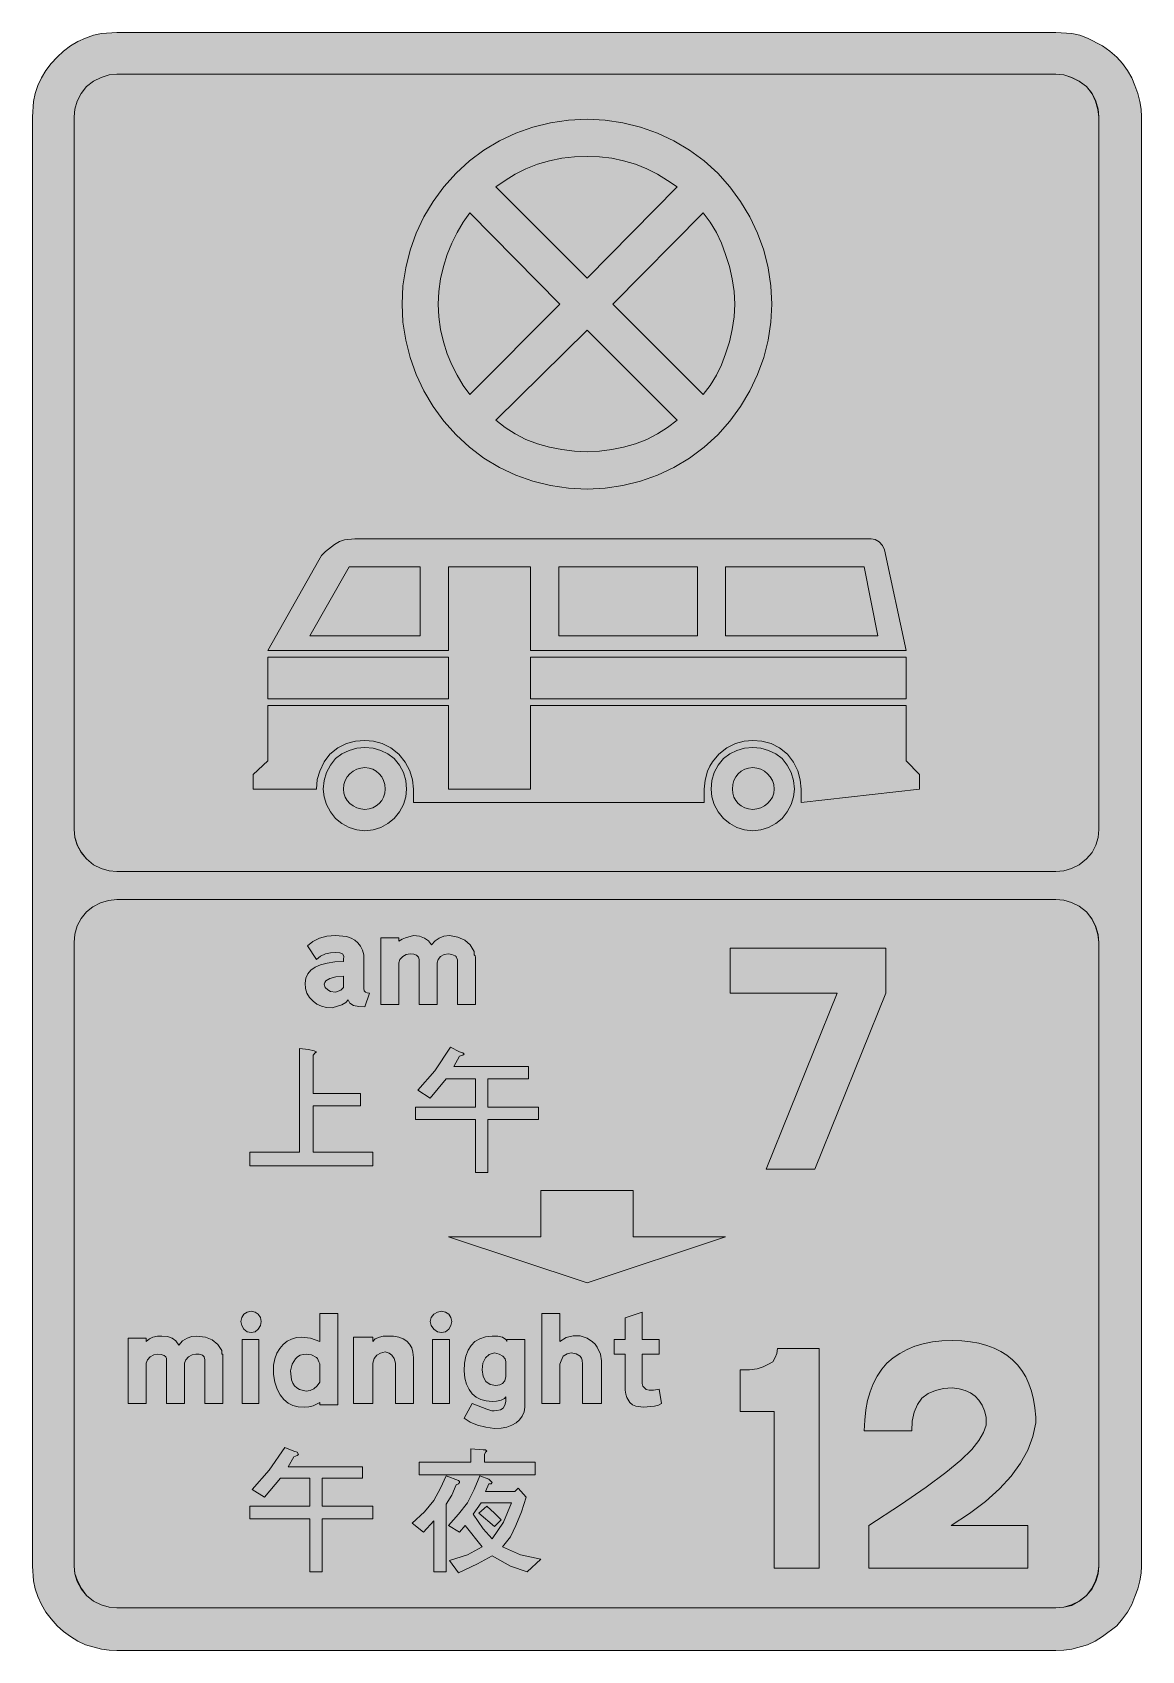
# Model space of a CAD drawing. Header units: metres. Extents: x 196 to 374, y 6 to 264.
import ezdxf

# ---------------------------------------------------------------- set-up
doc = ezdxf.new("R2010")
doc.units = ezdxf.units.M
for name, color, linetype, true_color in [('FILL_BLACK_000000', 7, 'Continuous', 0x000000), ('FILL_BLUE_0000FF', 7, 'Continuous', 0x0000ff), ('FILL_RED_FF0000', 7, 'Continuous', 0xff0000), ('FILL_WHITE_FFFFFF', 7, 'Continuous', 0xffffff), ('FILL_YELLOW_FFFF00', 7, 'Continuous', 0xffff00)]:
    doc.layers.add(name, color=color, linetype=linetype, true_color=true_color)

msp = doc.modelspace()

# ---------------------------------------------------------------- hatches: boundary and pattern name
at = {"layer": 'FILL_BLACK_000000', "true_color": 0x000000}
h = msp.add_hatch(color=7, dxfattribs=at)
h.dxf.hatch_style = 1
h.paths.add_polyline_path([(363.62, 263.42), (364.86, 262.98), (367.27, 261.72), (368.43, 260.9), (369.54, 259.92), (370.45, 258.91), (371.25, 257.8), (371.92, 256.63), (372.42, 255.42), (372.89, 254.1), (373.23, 252.83), (373.43, 251.6), (373.5, 250.38), (373.5, 19.08), (373.43, 17.94), (373.23, 16.72), (372.89, 15.46), (372.42, 14.22), (371.92, 12.93), (371.25, 11.74), (370.45, 10.63), (369.54, 9.54), (367.27, 7.81), (366.07, 7.08), (364.86, 6.48), (362.34, 5.83), (361.06, 5.64), (359.82, 5.58), (209.88, 5.58), (208.66, 5.64), (207.43, 5.83), (204.84, 6.48), (203.63, 7.08), (202.46, 7.81), (201.35, 8.63), (200.34, 9.54), (199.36, 10.63), (198.54, 11.74), (197.86, 12.93), (197.28, 14.22), (196.84, 15.46), (196.56, 16.72), (196.38, 19.08), (196.38, 250.38), (196.56, 252.83), (196.84, 254.1), (197.28, 255.42), (197.86, 256.63), (198.54, 257.8), (199.36, 258.91), (200.34, 259.92), (201.35, 260.9), (202.46, 261.72), (203.63, 262.4), (204.84, 262.98), (206.16, 263.42), (207.43, 263.7), (209.88, 263.88), (359.82, 263.88), (362.34, 263.7), (363.62, 263.42)])
h.paths.add_polyline_path([(206.16, 256.08), (205.02, 255.24), (204.18, 254.1), (203.56, 252.88), (203.17, 251.62), (203.04, 250.38), (203.04, 136.62), (203.17, 135.38), (203.56, 134.14), (204.18, 132.97), (205.02, 131.94), (206.16, 131.02), (207.38, 130.41), (208.64, 130.07), (209.88, 129.96), (359.82, 129.96), (361.06, 130.07), (362.32, 130.41), (363.54, 131.02), (364.68, 131.94), (365.6, 132.97), (366.21, 134.14), (366.55, 135.38), (366.66, 136.62), (366.66, 250.38), (366.55, 251.62), (366.21, 252.88), (365.6, 254.1), (364.68, 255.24), (363.54, 256.08), (362.32, 256.7), (361.06, 257.09), (359.82, 257.22), (209.88, 257.22), (208.64, 257.09), (207.38, 256.7), (206.16, 256.08)], flags=16)
h.paths.add_polyline_path([(207.25, 124.94), (206.06, 124.32), (205.02, 123.48), (204.18, 122.44), (203.56, 121.25), (203.17, 119.96), (203.04, 118.62), (203.04, 19.08), (203.17, 17.84), (203.56, 16.6), (204.18, 15.43), (205.02, 14.4), (206.16, 13.48), (207.38, 12.87), (208.64, 12.53), (209.88, 12.42), (359.82, 12.42), (361.06, 12.53), (362.32, 12.87), (363.54, 13.48), (364.68, 14.4), (365.6, 15.43), (366.21, 16.6), (366.55, 17.84), (366.66, 19.08), (366.66, 118.62), (366.53, 119.88), (366.12, 121.14), (365.54, 122.38), (364.68, 123.48), (363.54, 124.4), (362.32, 125.01), (361.06, 125.35), (359.82, 125.46), (209.88, 125.46), (208.54, 125.33), (207.25, 124.94)], flags=16)
h = msp.add_hatch(color=7, dxfattribs=at)
h.dxf.hatch_style = 1
h.paths.add_polyline_path([(332.46, 181.26), (335.88, 165.24), (275.94, 165.24), (275.94, 178.56), (262.8, 178.56), (262.8, 165.24), (234, 165.24), (242.1, 179.64), (242.57, 180.39), (243.16, 181.03), (244.62, 182.16), (245.43, 182.59), (246.24, 182.88), (247.86, 183.06), (330.3, 183.06), (330.97, 182.93), (331.58, 182.56), (332.1, 182), (332.46, 181.26)])
h.paths.add_polyline_path([(302.58, 178.56), (280.44, 178.56), (280.44, 167.58), (302.58, 167.58), (302.58, 178.56)], flags=16)
h.paths.add_polyline_path([(331.38, 167.58), (329.22, 178.56), (307.08, 178.56), (307.08, 167.58), (331.38, 167.58)], flags=16)
h.paths.add_polyline_path([(246.96, 178.56), (240.66, 167.58), (258.3, 167.58), (258.3, 178.56), (246.96, 178.56)], flags=16)
h = msp.add_hatch(color=7, dxfattribs=at)
h.dxf.hatch_style = 1
h.paths.add_polyline_path([(262.8, 164.16), (262.8, 157.5), (234, 157.5), (234, 164.16), (262.8, 164.16)])
h = msp.add_hatch(color=7, dxfattribs=at)
h.dxf.hatch_style = 1
h.paths.add_polyline_path([(335.88, 164.16), (335.88, 157.5), (275.94, 157.5), (275.94, 164.16), (335.88, 164.16)])
h = msp.add_hatch(color=7, dxfattribs=at)
h.dxf.hatch_style = 1
h.paths.add_polyline_path([(338.04, 145.44), (338.04, 143.1), (319.14, 140.94), (319.14, 143.1), (319, 144.58), (318.6, 146.03), (317.92, 147.4), (316.98, 148.68), (315.7, 149.7), (314.32, 150.37), (312.88, 150.73), (311.4, 150.84), (310.02, 150.73), (308.63, 150.37), (307.27, 149.7), (306, 148.68), (304.96, 147.47), (304.53, 146.76), (304.2, 145.98), (303.79, 144.54), (303.66, 143.1), (303.66, 140.94), (257.22, 140.94), (257.22, 143.1), (257.08, 144.58), (256.66, 146.03), (255.93, 147.4), (254.88, 148.68), (253.61, 149.7), (252.25, 150.37), (250.86, 150.73), (249.48, 150.84), (248, 150.73), (246.55, 150.37), (245.18, 149.7), (243.9, 148.68), (242.95, 147.47), (242.28, 145.98), (241.87, 144.61), (241.74, 143.1), (231.66, 143.1), (231.66, 145.44), (234, 147.6), (234, 156.42), (262.8, 156.42), (262.8, 143.1), (275.94, 143.1), (275.94, 156.42), (335.88, 156.42), (335.88, 147.6), (338.04, 145.44)])
h = msp.add_hatch(color=7, dxfattribs=at)
h.dxf.hatch_style = 1
h.paths.add_polyline_path([(255.62, 140.62), (255, 139.45), (254.16, 138.42), (253.15, 137.58), (252.02, 136.96), (250.79, 136.57), (249.48, 136.44), (248.17, 136.57), (246.94, 136.96), (245.81, 137.58), (244.8, 138.42), (243.96, 139.45), (243.34, 140.62), (242.95, 141.86), (242.82, 143.1), (242.95, 144.44), (243.34, 145.73), (243.96, 146.92), (244.8, 147.96), (245.81, 148.7), (246.94, 149.26), (248.17, 149.63), (249.48, 149.76), (250.79, 149.63), (252.02, 149.26), (253.15, 148.7), (254.16, 147.96), (255, 146.92), (255.62, 145.73), (256.01, 144.44), (256.14, 143.1), (256.01, 141.86), (255.62, 140.62)])
h.paths.add_polyline_path([(252.47, 144.47), (252.17, 145.05), (251.77, 145.55), (251.3, 145.96), (250.75, 146.26), (250.14, 146.45), (249.48, 146.52), (248.82, 146.45), (248.19, 146.26), (247.61, 145.96), (247.09, 145.55), (246.67, 145.05), (246.34, 144.47), (246.13, 143.82), (246.06, 143.1), (246.13, 142.44), (246.34, 141.83), (246.67, 141.28), (247.09, 140.8), (247.61, 140.41), (248.19, 140.11), (248.82, 139.93), (249.48, 139.86), (250.14, 139.93), (250.75, 140.11), (251.3, 140.41), (251.77, 140.8), (252.17, 141.28), (252.47, 141.83), (252.65, 142.44), (252.72, 143.1), (252.65, 143.82), (252.47, 144.47)], flags=16)
h = msp.add_hatch(color=7, dxfattribs=at)
h.dxf.hatch_style = 1
h.paths.add_polyline_path([(317.54, 140.62), (316.92, 139.45), (316.08, 138.42), (315.07, 137.58), (313.94, 136.96), (312.71, 136.57), (311.4, 136.44), (310.09, 136.57), (308.86, 136.96), (307.73, 137.58), (306.72, 138.42), (305.88, 139.45), (305.26, 140.62), (304.87, 141.86), (304.74, 143.1), (304.87, 144.44), (305.26, 145.73), (305.88, 146.92), (306.72, 147.96), (307.73, 148.7), (308.86, 149.26), (310.09, 149.63), (311.4, 149.76), (312.71, 149.63), (313.94, 149.26), (315.07, 148.7), (316.08, 147.96), (316.92, 146.92), (317.54, 145.73), (317.93, 144.44), (318.06, 143.1), (317.93, 141.86), (317.54, 140.62)])
h.paths.add_polyline_path([(314.54, 144.47), (314.21, 145.05), (313.78, 145.55), (313.27, 145.96), (312.69, 146.26), (312.06, 146.45), (311.4, 146.52), (310.74, 146.45), (310.13, 146.26), (309.58, 145.96), (309.1, 145.55), (308.71, 145.05), (308.41, 144.47), (308.23, 143.82), (308.16, 143.1), (308.23, 142.44), (308.41, 141.83), (308.71, 141.28), (309.1, 140.8), (309.58, 140.41), (310.13, 140.11), (310.74, 139.93), (311.4, 139.86), (312.06, 139.93), (312.69, 140.11), (313.27, 140.41), (313.78, 140.8), (314.21, 141.28), (314.54, 141.83), (314.75, 142.44), (314.82, 143.1), (314.75, 143.82), (314.54, 144.47)], flags=16)
h = msp.add_hatch(color=7, dxfattribs=at)
h.dxf.hatch_style = 1
h.paths.add_polyline_path([(248.51, 108.38), (247.68, 108.54), (247.09, 108.92), (246.78, 109.44), (246.44, 109.04), (245.79, 108.67), (244.26, 108.18), (243.35, 108.25), (242.53, 108.45), (241.8, 108.79), (241.2, 109.26), (240.62, 109.84), (240.23, 110.5), (240.01, 111.26), (239.94, 112.14), (240.04, 112.91), (240.34, 113.59), (240.83, 114.17), (241.51, 114.66), (242.38, 115.05), (243.43, 115.33), (244.66, 115.5), (246.06, 115.56), (246.06, 115.92), (246.1, 116.44), (245.88, 116.82), (245.47, 116.98), (244.8, 117), (243.99, 116.98), (243.18, 116.82), (242.39, 116.44), (241.74, 115.92), (240.3, 118.08), (241.18, 118.79), (242.21, 119.29), (243.41, 119.6), (244.8, 119.7), (246.53, 119.54), (247.26, 119.32), (247.86, 118.98), (248.36, 118.54), (248.78, 118.01), (249.1, 117.39), (249.3, 116.64), (249.3, 111.24), (249.36, 110.9), (249.55, 110.68), (249.83, 110.56), (250.2, 110.52), (249.48, 108.36), (248.51, 108.38)])
h.paths.add_polyline_path([(243.54, 111.06), (243.97, 110.81), (244.8, 110.7), (245.63, 110.99), (246.06, 111.42), (246.06, 113.22), (244.84, 113.11), (243.9, 112.86), (243.25, 112.48), (243.06, 112.23), (243, 111.96), (243.13, 111.44), (243.54, 111.06)], flags=16)
h = msp.add_hatch(color=7, dxfattribs=at)
h.dxf.hatch_style = 1
h.paths.add_polyline_path([(262.14, 116.7), (261.56, 116.37), (261.15, 115.91), (261, 115.38), (261, 108.72), (258.12, 108.72), (258.12, 115.92), (258.02, 116.29), (257.74, 116.57), (257.28, 116.76), (256.68, 116.82), (256.09, 116.7), (255.51, 116.37), (255.06, 115.91), (254.88, 115.38), (254.88, 108.72), (252, 108.72), (252, 119.34), (254.88, 119.34), (254.88, 118.8), (255.42, 119.14), (255.96, 119.34), (257.22, 119.7), (258.2, 119.6), (259, 119.32), (259.62, 118.86), (260.1, 118.26), (260.68, 118.86), (261.34, 119.32), (262.1, 119.6), (262.98, 119.7), (264.33, 119.46), (265.43, 118.98), (266.3, 118.23), (266.94, 117.18), (266.94, 116.82), (266.94, 116.64), (267.1, 116.46), (267.12, 116.28), (267.12, 108.72), (264.24, 108.72), (264.24, 115.92), (264.06, 116.28), (264.04, 116.37), (263.88, 116.46), (263.34, 116.71), (262.8, 116.82), (262.14, 116.7)])
h = msp.add_hatch(color=7, dxfattribs=at)
h.dxf.hatch_style = 1
h.paths.add_polyline_path([(324.9, 110.52), (307.8, 110.52), (307.8, 117.72), (332.64, 117.72), (332.64, 110.52), (321.3, 82.44), (313.56, 82.44), (324.9, 110.52)])
h = msp.add_hatch(color=7, dxfattribs=at)
h.dxf.hatch_style = 1
h.paths.add_polyline_path([(241.38, 101.34), (241.74, 101.16), (241.56, 100.98), (241.2, 100.62), (241.2, 94.5), (248.76, 94.5), (248.76, 92.52), (241.2, 92.52), (241.2, 85.14), (250.74, 85.14), (250.74, 82.98), (231.12, 82.98), (231.12, 85.14), (239.04, 85.14), (239.04, 101.7), (240.48, 101.52), (241.38, 101.34)])
h = msp.add_hatch(color=7, dxfattribs=at)
h.dxf.hatch_style = 1
h.paths.add_polyline_path([(260.64, 98.1), (263.16, 101.88), (264.6, 101.16), (265.14, 100.98), (265.32, 100.8), (265.14, 100.62), (264.6, 100.44), (263.7, 98.82), (275.58, 98.82), (275.58, 96.84), (269.1, 96.84), (269.1, 92.34), (277.2, 92.34), (277.2, 90.36), (269.1, 90.36), (269.1, 81.9), (267.12, 81.9), (267.12, 90.36), (257.58, 90.36), (257.58, 92.34), (267.12, 92.34), (267.12, 96.84), (262.44, 96.84), (259.92, 93.78), (257.94, 95.04), (260.64, 98.1)])
h = msp.add_hatch(color=7, dxfattribs=at)
h.dxf.hatch_style = 1
h.paths.add_polyline_path([(277.56, 71.64), (277.56, 79.02), (292.32, 79.02), (292.32, 71.64), (307.08, 71.64), (284.94, 64.26), (262.8, 71.64), (277.56, 71.64)])
h = msp.add_hatch(color=7, dxfattribs=at)
h.dxf.hatch_style = 1
h.paths.add_polyline_path([(232.79, 57.48), (232.45, 56.9), (231.93, 56.49), (231.3, 56.34), (230.67, 56.49), (230.15, 56.9), (229.81, 57.48), (229.68, 58.14), (229.81, 58.77), (230.15, 59.29), (230.67, 59.63), (231.3, 59.76), (231.93, 59.63), (232.45, 59.29), (232.79, 58.77), (232.92, 58.14), (232.79, 57.48)])
h = msp.add_hatch(color=7, dxfattribs=at)
h.dxf.hatch_style = 1
h.paths.add_polyline_path([(263.21, 57.48), (262.87, 56.9), (262.35, 56.49), (261.72, 56.34), (261.06, 56.49), (260.48, 56.9), (260.07, 57.48), (259.92, 58.14), (260.07, 58.77), (260.48, 59.29), (261.06, 59.63), (261.72, 59.76), (262.35, 59.63), (262.87, 59.29), (263.21, 58.77), (263.34, 58.14), (263.21, 57.48)])
h = msp.add_hatch(color=7, dxfattribs=at)
h.dxf.hatch_style = 1
h.paths.add_polyline_path([(296.46, 55.26), (296.46, 52.92), (293.76, 52.92), (293.76, 48.24), (293.87, 47.81), (294.12, 47.52), (294.41, 47.27), (294.84, 47.16), (295.56, 47.16), (296.46, 47.34), (296.82, 45), (296.34, 44.76), (295.72, 44.6), (293.94, 44.46), (292.72, 44.62), (292.22, 44.84), (291.78, 45.18), (291.28, 45.97), (291.12, 46.52), (291.06, 47.16), (291.06, 52.92), (289.26, 52.92), (289.26, 55.26), (291.06, 55.26), (291.06, 58.68), (293.76, 59.58), (293.76, 55.26), (296.46, 55.26)])
h = msp.add_hatch(color=7, dxfattribs=at)
h.dxf.hatch_style = 1
h.paths.add_polyline_path([(240.53, 44.52), (239.76, 44.46), (238.84, 44.48), (237.99, 44.69), (237.21, 45.08), (236.52, 45.65), (235.93, 46.4), (235.46, 47.32), (235.11, 48.41), (234.9, 49.68), (234.9, 51.12), (235.1, 52.14), (235.43, 53.04), (235.87, 53.81), (236.41, 54.45), (237.04, 54.96), (237.76, 55.32), (238.55, 55.54), (239.4, 55.62), (240.77, 55.46), (242.28, 54.9), (242.28, 59.4), (245.16, 59.4), (245.16, 44.82), (242.28, 44.82), (242.28, 45.18), (241.22, 44.68), (240.53, 44.52)])
h.paths.add_polyline_path([(242.26, 51.37), (242.1, 51.66), (241.92, 52.2), (241.74, 52.38), (240.93, 52.78), (240.12, 52.92), (239.61, 52.87), (239.14, 52.73), (238.74, 52.49), (238.39, 52.18), (237.87, 51.33), (237.6, 50.22), (237.77, 48.83), (237.97, 48.29), (238.25, 47.86), (238.61, 47.51), (239.04, 47.26), (240.12, 46.98), (240.76, 47.08), (241.33, 47.36), (241.84, 47.82), (242.28, 48.42), (242.28, 50.94), (242.26, 51.37)], flags=16)
h = msp.add_hatch(color=7, dxfattribs=at)
h.dxf.hatch_style = 1
h.paths.add_polyline_path([(281.62, 55.54), (282.71, 55.84), (283.83, 55.81), (284.94, 55.44), (285.82, 54.85), (286.23, 54.48), (286.56, 54), (287.1, 52.92), (287.28, 51.84), (287.28, 45), (284.22, 45), (284.22, 51.3), (284.17, 51.93), (284.07, 52.26), (283.86, 52.56), (283.21, 52.96), (282.42, 53.1), (281.79, 52.96), (281.16, 52.56), (280.8, 51.84), (280.62, 51.3), (280.62, 45), (277.74, 45), (277.74, 59.4), (280.62, 59.4), (280.62, 54.9), (281.62, 55.54)])
h = msp.add_hatch(color=7, dxfattribs=at)
h.dxf.hatch_style = 1
h.paths.add_polyline_path([(221.31, 52.47), (220.86, 52.01), (220.68, 51.48), (220.68, 45), (217.8, 45), (217.8, 52.2), (217.7, 52.46), (217.42, 52.69), (216.96, 52.86), (216.36, 52.92), (215.77, 52.8), (215.19, 52.47), (214.74, 52.01), (214.56, 51.48), (214.56, 45), (211.68, 45), (211.68, 55.44), (214.56, 55.44), (214.56, 54.9), (215.1, 55.33), (215.64, 55.62), (216.36, 55.78), (217.08, 55.8), (217.96, 55.73), (218.7, 55.48), (219.31, 55.04), (219.78, 54.36), (220.38, 55.04), (221.08, 55.48), (221.86, 55.73), (222.66, 55.8), (224.01, 55.64), (225.11, 55.17), (225.98, 54.43), (226.62, 53.46), (226.62, 53.1), (226.62, 52.99), (226.62, 52.92), (226.8, 52.92), (226.8, 52.56), (226.8, 45), (223.92, 45), (223.92, 52.02), (223.81, 52.45), (223.56, 52.74), (223.02, 52.9), (222.48, 52.92), (221.89, 52.8), (221.31, 52.47)])
h = msp.add_hatch(color=7, dxfattribs=at)
h.dxf.hatch_style = 1
h.paths.add_polyline_path([(232.56, 55.26), (232.56, 45), (229.86, 45), (229.86, 55.26), (232.56, 55.26)])
h = msp.add_hatch(color=7, dxfattribs=at)
h.dxf.hatch_style = 1
h.paths.add_polyline_path([(254.34, 51.48), (254.14, 52.19), (253.8, 52.72), (253.33, 53.07), (252.72, 53.28), (251.98, 53.07), (251.39, 52.72), (250.97, 52.19), (250.74, 51.48), (250.74, 45), (247.68, 45), (247.68, 55.62), (250.74, 55.62), (250.74, 54.9), (251.14, 55.33), (251.82, 55.62), (252.38, 55.78), (253.08, 55.8), (254.03, 55.75), (254.87, 55.59), (255.58, 55.33), (256.16, 54.97), (256.62, 54.49), (256.95, 53.9), (257.15, 53.2), (257.22, 52.38), (257.22, 45), (254.34, 45), (254.34, 51.12), (254.34, 51.19), (254.34, 51.3), (254.34, 51.48)])
h = msp.add_hatch(color=7, dxfattribs=at)
h.dxf.hatch_style = 1
h.paths.add_polyline_path([(262.98, 55.26), (262.98, 45), (260.28, 45), (260.28, 55.26), (262.98, 55.26)])
h = msp.add_hatch(color=7, dxfattribs=at)
h.dxf.hatch_style = 1
h.paths.add_polyline_path([(274.61, 43.01), (274.18, 42.43), (273.62, 41.94), (272.94, 41.55), (272.13, 41.27), (271.21, 41.1), (270.18, 41.04), (268.81, 41.24), (267.48, 41.58), (266.28, 42.05), (265.32, 42.66), (266.58, 45), (268.92, 44.1), (269.73, 43.87), (270.13, 43.85), (270.54, 43.92), (271.12, 44.02), (271.53, 44.3), (271.81, 44.76), (271.98, 45.36), (271.98, 46.08), (271.75, 45.81), (271.26, 45.54), (270.47, 45.38), (269.82, 45.36), (268.86, 45.44), (268, 45.66), (267.26, 46.04), (266.62, 46.57), (266.11, 47.26), (265.72, 48.09), (265.45, 49.08), (265.32, 50.22), (265.39, 51.49), (265.59, 52.59), (265.94, 53.52), (266.42, 54.29), (267.05, 54.9), (267.83, 55.36), (268.75, 55.66), (269.82, 55.8), (270.7, 55.78), (271.44, 55.62), (272, 55.26), (272.16, 54.9), (272.16, 55.26), (275.04, 55.26), (275.04, 44.46), (274.9, 43.69), (274.61, 43.01)])
h.paths.add_polyline_path([(271.49, 52.58), (270.92, 52.9), (270.18, 53.1), (269.34, 52.83), (268.72, 52.29), (268.33, 51.48), (268.2, 50.4), (268.36, 49.32), (268.81, 48.53), (269.49, 48.05), (270.36, 47.88), (271.04, 47.99), (271.44, 48.24), (271.84, 48.64), (271.98, 49.32), (271.98, 51.66), (271.85, 52.16), (271.49, 52.58)], flags=16)
h = msp.add_hatch(color=7, dxfattribs=at)
h.dxf.hatch_style = 1
h.paths.add_polyline_path([(355.32, 25.56), (355.32, 18.72), (329.94, 18.72), (329.94, 25.56), (335, 28.86), (339.07, 31.66), (342.24, 34.01), (344.63, 36), (346.36, 37.68), (347.53, 39.13), (348.26, 40.4), (348.66, 41.58), (348.66, 42.84), (348.4, 43.86), (348.02, 44.76), (347.52, 45.54), (346.9, 46.19), (346.17, 46.72), (345.32, 47.12), (344.35, 47.39), (343.26, 47.52), (341.84, 47.42), (340.56, 47.11), (339.41, 46.61), (338.4, 45.9), (337.69, 44.86), (337.18, 43.63), (336.88, 42.23), (336.78, 40.68), (329.22, 40.68), (329.28, 42.38), (329.45, 43.99), (329.74, 45.49), (330.14, 46.89), (330.65, 48.19), (331.27, 49.39), (331.99, 50.48), (332.82, 51.48), (333.81, 52.31), (334.88, 53.03), (336.04, 53.65), (337.3, 54.16), (338.64, 54.56), (340.08, 54.85), (341.62, 55.02), (343.26, 55.08), (344.77, 55.03), (346.19, 54.89), (347.53, 54.64), (348.78, 54.31), (349.95, 53.87), (351.02, 53.34), (352, 52.72), (352.89, 52), (353.69, 51.18), (354.39, 50.27), (355, 49.27), (355.51, 48.17), (355.93, 46.98), (356.24, 45.69), (356.46, 44.31), (356.58, 42.84), (356.58, 41.94), (356.13, 39.74), (355.33, 37.58), (354.18, 35.48), (352.66, 33.41), (350.8, 31.39), (348.58, 29.41), (346.01, 27.47), (343.08, 25.56), (355.32, 25.56)])
h = msp.add_hatch(color=7, dxfattribs=at)
h.dxf.hatch_style = 1
h.paths.add_polyline_path([(322.02, 18.72), (314.82, 18.72), (314.82, 43.74), (309.42, 43.74), (309.42, 50.4), (310.9, 50.42), (312.12, 50.58), (313.09, 50.87), (313.92, 51.3), (314.59, 51.7), (315, 52.38), (315.25, 53.03), (315.36, 53.82), (322.02, 53.82), (322.02, 18.72)])
h = msp.add_hatch(color=7, dxfattribs=at)
h.dxf.hatch_style = 1
h.paths.add_polyline_path([(234.18, 34.38), (236.7, 37.98), (238.14, 37.44), (238.68, 37.26), (238.86, 36.9), (238.68, 36.72), (238.14, 36.54), (237.24, 34.92), (249.12, 34.92), (249.12, 33.12), (242.64, 33.12), (242.64, 28.62), (250.74, 28.62), (250.74, 26.64), (242.64, 26.64), (242.64, 18.18), (240.66, 18.18), (240.66, 26.64), (231.12, 26.64), (231.12, 28.62), (240.66, 28.62), (240.66, 33.12), (235.98, 33.12), (233.46, 30.06), (231.48, 31.32), (234.18, 34.38)])
h = msp.add_hatch(color=7, dxfattribs=at)
h.dxf.hatch_style = 1
h.paths.add_polyline_path([(266.4, 35.64), (266.4, 37.8), (268.38, 37.62), (268.74, 37.62), (268.92, 37.44), (268.74, 37.26), (268.56, 36.9), (268.56, 35.64), (276.66, 35.64), (276.66, 33.66), (258.12, 33.66), (258.12, 35.64), (266.4, 35.64)])
h = msp.add_hatch(color=7, dxfattribs=at)
h.dxf.hatch_style = 1
h.paths.add_polyline_path([(264.6, 32.58), (264.6, 32.4), (264.42, 32.22), (264.06, 32.04), (263.34, 30.42), (262.44, 28.98), (262.44, 18.18), (260.46, 18.18), (260.46, 26.28), (258.84, 24.48), (257.04, 25.92), (259.02, 27.72), (260.46, 29.52), (261.54, 31.5), (262.44, 33.48), (264.42, 32.76), (264.6, 32.58)])
h = msp.add_hatch(color=7, dxfattribs=at)
h.dxf.hatch_style = 1
h.paths.add_polyline_path([(269.64, 32.22), (269.28, 32.22), (268.74, 30.96), (273.42, 30.96), (273.96, 31.5), (275.22, 30.06), (274.5, 27.72), (273.6, 25.56), (272.7, 23.76), (271.44, 22.14), (274.32, 20.88), (277.56, 20.16), (275.4, 18.18), (272.7, 19.08), (269.82, 20.7), (267.48, 19.44), (264.42, 18), (262.98, 19.98), (265.86, 20.88), (268.2, 22.14), (265.5, 25.56), (264.6, 24.48), (262.8, 25.56), (264.42, 27.36), (265.86, 29.16), (266.94, 31.32), (267.84, 33.48), (269.28, 32.94), (269.82, 32.4), (269.64, 32.22)])
h.paths.add_polyline_path([(269.82, 23.4), (271.62, 26.1), (272.88, 29.16), (268.02, 29.16), (266.76, 27.36), (268.38, 25.02), (269.82, 23.4)], flags=16)
h = msp.add_hatch(color=7, dxfattribs=at)
h.dxf.hatch_style = 1
h.paths.add_polyline_path([(270.18, 27.54), (271.26, 26.46), (270.18, 25.38), (267.66, 27.54), (268.92, 28.62), (270.18, 27.54)])
at = {"layer": 'FILL_BLUE_0000FF', "true_color": 0x0000ff}
h = msp.add_hatch(color=7, dxfattribs=at)
h.dxf.hatch_style = 1
h.paths.add_polyline_path([(271.88, 240.26), (273.49, 241.22), (275.19, 242.08), (277.02, 242.82), (278.94, 243.4), (280.91, 243.79), (282.92, 244.01), (284.94, 244.08), (286.93, 244.01), (288.88, 243.79), (290.79, 243.4), (292.68, 242.82), (294.51, 242.08), (296.21, 241.22), (297.82, 240.26), (299.34, 239.22), (284.94, 224.64), (270.36, 239.22), (271.88, 240.26)])
h = msp.add_hatch(color=7, dxfattribs=at)
h.dxf.hatch_style = 1
h.paths.add_polyline_path([(265.18, 207.54), (264.22, 209.14), (263.36, 210.83), (262.62, 212.58), (262.02, 214.5), (261.56, 216.47), (261.28, 218.48), (261.18, 220.5), (261.28, 222.52), (261.56, 224.53), (262.02, 226.5), (262.62, 228.42), (263.36, 230.25), (264.22, 231.95), (265.18, 233.56), (266.22, 235.08), (280.62, 220.5), (266.22, 206.1), (265.18, 207.54)])
h = msp.add_hatch(color=7, dxfattribs=at)
h.dxf.hatch_style = 1
h.paths.add_polyline_path([(289.08, 220.5), (303.48, 235.08), (304.62, 233.56), (305.62, 231.95), (306.44, 230.25), (307.08, 228.42), (307.68, 226.5), (308.14, 224.53), (308.42, 222.52), (308.52, 220.5), (308.42, 218.48), (308.14, 216.47), (307.68, 214.5), (307.08, 212.58), (306.44, 210.83), (305.62, 209.14), (304.62, 207.54), (303.48, 206.1), (289.08, 220.5)])
h = msp.add_hatch(color=7, dxfattribs=at)
h.dxf.hatch_style = 1
h.paths.add_polyline_path([(284.94, 216.36), (299.34, 201.96), (297.82, 200.81), (296.21, 199.8), (294.51, 198.92), (292.68, 198.18), (290.79, 197.68), (288.88, 197.28), (286.93, 197.02), (284.94, 196.92), (282.92, 197.02), (280.91, 197.28), (278.94, 197.68), (277.02, 198.18), (275.19, 198.92), (273.49, 199.8), (271.88, 200.81), (270.36, 201.96), (284.94, 216.36)])
at = {"layer": 'FILL_RED_FF0000', "true_color": 0xff0000}
h = msp.add_hatch(color=7, dxfattribs=at)
h.dxf.hatch_style = 1
h.paths.add_polyline_path([(314.31, 217.61), (313.87, 214.76), (313.15, 211.96), (312.17, 209.25), (310.93, 206.64), (309.45, 204.15), (307.74, 201.8), (305.82, 199.62), (303.64, 197.65), (301.29, 195.92), (298.8, 194.43), (296.19, 193.21), (293.48, 192.24), (290.68, 191.55), (287.83, 191.12), (284.94, 190.98), (281.99, 191.12), (279.1, 191.55), (276.28, 192.24), (273.56, 193.21), (270.95, 194.43), (268.49, 195.92), (266.18, 197.65), (264.06, 199.62), (262.09, 201.8), (260.36, 204.15), (258.87, 206.64), (257.65, 209.25), (256.68, 211.96), (255.99, 214.76), (255.56, 217.61), (255.42, 220.5), (255.56, 223.44), (255.99, 226.32), (256.68, 229.12), (257.65, 231.82), (258.87, 234.41), (260.36, 236.88), (262.09, 239.21), (264.06, 241.38), (266.18, 243.35), (268.49, 245.08), (270.95, 246.57), (273.56, 247.79), (276.28, 248.76), (279.1, 249.45), (281.99, 249.88), (284.94, 250.02), (287.83, 249.88), (290.68, 249.45), (293.48, 248.76), (296.19, 247.79), (298.8, 246.57), (301.29, 245.08), (303.64, 243.35), (305.82, 241.38), (307.74, 239.21), (309.45, 236.88), (310.93, 234.41), (312.17, 231.82), (313.15, 229.12), (313.87, 226.32), (314.31, 223.44), (314.46, 220.5), (314.31, 217.61)])
at = {"layer": 'FILL_WHITE_FFFFFF', "true_color": 0xffffff}
h = msp.add_hatch(color=7, dxfattribs=at)
h.dxf.hatch_style = 1
h.paths.add_polyline_path([(359.82, 125.46), (361.06, 125.35), (362.32, 125.01), (363.54, 124.4), (364.68, 123.48), (365.6, 122.34), (366.21, 121.12), (366.55, 119.86), (366.66, 118.62), (366.66, 19.08), (366.53, 17.91), (366.12, 16.74), (365.54, 15.5), (364.68, 14.4), (363.58, 13.45), (362.34, 12.78), (361.08, 12.53), (359.82, 12.42), (209.88, 12.42), (208.64, 12.53), (207.38, 12.87), (206.16, 13.48), (205.02, 14.4), (204.23, 15.5), (203.58, 16.74), (203.18, 17.91), (203.04, 19.08), (203.04, 118.62), (203.17, 119.96), (203.56, 121.25), (204.18, 122.44), (205.02, 123.48), (206.06, 124.32), (207.25, 124.94), (208.54, 125.33), (209.88, 125.46), (359.82, 125.46)])
at = {"layer": 'FILL_YELLOW_FFFF00', "true_color": 0xffff00}
h = msp.add_hatch(color=7, dxfattribs=at)
h.dxf.hatch_style = 1
h.paths.add_polyline_path([(359.82, 257.22), (361.08, 257.08), (362.34, 256.68), (363.58, 256.03), (364.68, 255.24), (365.6, 254.07), (366.12, 252.9), (366.53, 251.57), (366.66, 250.38), (366.66, 136.62), (366.55, 135.38), (366.21, 134.14), (365.6, 132.97), (364.68, 131.94), (363.54, 131.02), (362.32, 130.41), (361.06, 130.07), (359.82, 129.96), (209.88, 129.96), (208.64, 130.07), (207.38, 130.41), (206.16, 131.02), (205.02, 131.94), (204.23, 132.95), (203.58, 134.1), (203.18, 135.43), (203.04, 136.62), (203.04, 250.38), (203.17, 251.62), (203.56, 252.88), (204.18, 254.1), (205.02, 255.24), (206.16, 256.08), (207.38, 256.7), (208.64, 257.09), (209.88, 257.22), (359.82, 257.22)])

# ---------------------------------------------------------------- linework, layer by layer
at = {"layer": 'FILL_BLACK_000000', "lineweight": 0, "true_color": 0x000000}
for points in [[(363.62, 263.42), (364.86, 262.98), (367.27, 261.72), (368.43, 260.9), (369.54, 259.92), (370.45, 258.91), (371.25, 257.8), (371.92, 256.63), (372.42, 255.42), (372.89, 254.1), (373.23, 252.83), (373.43, 251.6), (373.5, 250.38), (373.5, 19.08), (373.43, 17.94), (373.23, 16.72), (372.89, 15.46), (372.42, 14.22), (371.92, 12.93), (371.25, 11.74), (370.45, 10.63), (369.54, 9.54), (367.27, 7.81), (366.07, 7.08), (364.86, 6.48), (362.34, 5.83), (361.06, 5.64), (359.82, 5.58), (209.88, 5.58), (208.66, 5.64), (207.43, 5.83), (204.84, 6.48), (203.63, 7.08), (202.46, 7.81), (201.35, 8.63), (200.34, 9.54), (199.36, 10.63), (198.54, 11.74), (197.86, 12.93), (197.28, 14.22), (196.84, 15.46), (196.56, 16.72), (196.38, 19.08), (196.38, 250.38), (196.56, 252.83), (196.84, 254.1), (197.28, 255.42), (197.86, 256.63), (198.54, 257.8), (199.36, 258.91), (200.34, 259.92), (201.35, 260.9), (202.46, 261.72), (203.63, 262.4), (204.84, 262.98), (206.16, 263.42), (207.43, 263.7), (209.88, 263.88), (359.82, 263.88), (362.34, 263.7)], [(206.16, 256.08), (205.02, 255.24), (204.18, 254.1), (203.56, 252.88), (203.17, 251.62), (203.04, 250.38), (203.04, 136.62), (203.17, 135.38), (203.56, 134.14), (204.18, 132.97), (205.02, 131.94), (206.16, 131.02), (207.38, 130.41), (208.64, 130.07), (209.88, 129.96), (359.82, 129.96), (361.06, 130.07), (362.32, 130.41), (363.54, 131.02), (364.68, 131.94), (365.6, 132.97), (366.21, 134.14), (366.55, 135.38), (366.66, 136.62), (366.66, 250.38), (366.55, 251.62), (366.21, 252.88), (365.6, 254.1), (364.68, 255.24), (363.54, 256.08), (362.32, 256.7), (361.06, 257.09), (359.82, 257.22), (209.88, 257.22), (208.64, 257.09), (207.38, 256.7)], [(332.46, 181.26), (335.88, 165.24), (275.94, 165.24), (275.94, 178.56), (262.8, 178.56), (262.8, 165.24), (234, 165.24), (242.1, 179.64), (242.57, 180.39), (243.16, 181.03), (244.62, 182.16), (245.43, 182.59), (246.24, 182.88), (247.86, 183.06), (330.3, 183.06), (330.97, 182.93), (331.58, 182.56), (332.1, 182)], [(246.96, 178.56), (240.66, 167.58), (258.3, 167.58), (258.3, 178.56)], [(302.58, 178.56), (280.44, 178.56), (280.44, 167.58), (302.58, 167.58)], [(331.38, 167.58), (329.22, 178.56), (307.08, 178.56), (307.08, 167.58)], [(262.8, 164.16), (262.8, 157.5), (234, 157.5), (234, 164.16)], [(335.88, 164.16), (335.88, 157.5), (275.94, 157.5), (275.94, 164.16)], [(338.04, 145.44), (338.04, 143.1), (319.14, 140.94), (319.14, 143.1), (319, 144.58), (318.6, 146.03), (317.92, 147.4), (316.98, 148.68), (315.7, 149.7), (314.32, 150.37), (312.88, 150.73), (311.4, 150.84), (310.02, 150.73), (308.63, 150.37), (307.27, 149.7), (306, 148.68), (304.96, 147.47), (304.53, 146.76), (304.2, 145.98), (303.79, 144.54), (303.66, 143.1), (303.66, 140.94), (257.22, 140.94), (257.22, 143.1), (257.08, 144.58), (256.66, 146.03), (255.93, 147.4), (254.88, 148.68), (253.61, 149.7), (252.25, 150.37), (250.86, 150.73), (249.48, 150.84), (248, 150.73), (246.55, 150.37), (245.18, 149.7), (243.9, 148.68), (242.95, 147.47), (242.28, 145.98), (241.87, 144.61), (241.74, 143.1), (231.66, 143.1), (231.66, 145.44), (234, 147.6), (234, 156.42), (262.8, 156.42), (262.8, 143.1), (275.94, 143.1), (275.94, 156.42), (335.88, 156.42), (335.88, 147.6)], [(255.62, 140.62), (255, 139.45), (254.16, 138.42), (253.15, 137.58), (252.02, 136.96), (250.79, 136.57), (249.48, 136.44), (248.17, 136.57), (246.94, 136.96), (245.81, 137.58), (244.8, 138.42), (243.96, 139.45), (243.34, 140.62), (242.95, 141.86), (242.82, 143.1), (242.95, 144.44), (243.34, 145.73), (243.96, 146.92), (244.8, 147.96), (245.81, 148.7), (246.94, 149.26), (248.17, 149.63), (249.48, 149.76), (250.79, 149.63), (252.02, 149.26), (253.15, 148.7), (254.16, 147.96), (255, 146.92), (255.62, 145.73), (256.01, 144.44), (256.14, 143.1), (256.01, 141.86)], [(317.54, 140.62), (316.92, 139.45), (316.08, 138.42), (315.07, 137.58), (313.94, 136.96), (312.71, 136.57), (311.4, 136.44), (310.09, 136.57), (308.86, 136.96), (307.73, 137.58), (306.72, 138.42), (305.88, 139.45), (305.26, 140.62), (304.87, 141.86), (304.74, 143.1), (304.87, 144.44), (305.26, 145.73), (305.88, 146.92), (306.72, 147.96), (307.73, 148.7), (308.86, 149.26), (310.09, 149.63), (311.4, 149.76), (312.71, 149.63), (313.94, 149.26), (315.07, 148.7), (316.08, 147.96), (316.92, 146.92), (317.54, 145.73), (317.93, 144.44), (318.06, 143.1), (317.93, 141.86)], [(252.47, 144.47), (252.17, 145.05), (251.77, 145.55), (251.3, 145.96), (250.75, 146.26), (250.14, 146.45), (249.48, 146.52), (248.82, 146.45), (248.19, 146.26), (247.61, 145.96), (247.09, 145.55), (246.67, 145.05), (246.34, 144.47), (246.13, 143.82), (246.06, 143.1), (246.13, 142.44), (246.34, 141.83), (246.67, 141.28), (247.09, 140.8), (247.61, 140.41), (248.19, 140.11), (248.82, 139.93), (249.48, 139.86), (250.14, 139.93), (250.75, 140.11), (251.3, 140.41), (251.77, 140.8), (252.17, 141.28), (252.47, 141.83), (252.65, 142.44), (252.72, 143.1), (252.65, 143.82)], [(314.54, 144.47), (314.21, 145.05), (313.78, 145.55), (313.27, 145.96), (312.69, 146.26), (312.06, 146.45), (311.4, 146.52), (310.74, 146.45), (310.13, 146.26), (309.58, 145.96), (309.1, 145.55), (308.71, 145.05), (308.41, 144.47), (308.23, 143.82), (308.16, 143.1), (308.23, 142.44), (308.41, 141.83), (308.71, 141.28), (309.1, 140.8), (309.58, 140.41), (310.13, 140.11), (310.74, 139.93), (311.4, 139.86), (312.06, 139.93), (312.69, 140.11), (313.27, 140.41), (313.78, 140.8), (314.21, 141.28), (314.54, 141.83), (314.75, 142.44), (314.82, 143.1), (314.75, 143.82)], [(207.25, 124.94), (206.06, 124.32), (205.02, 123.48), (204.18, 122.44), (203.56, 121.25), (203.17, 119.96), (203.04, 118.62), (203.04, 19.08), (203.17, 17.84), (203.56, 16.6), (204.18, 15.43), (205.02, 14.4), (206.16, 13.48), (207.38, 12.87), (208.64, 12.53), (209.88, 12.42), (359.82, 12.42), (361.06, 12.53), (362.32, 12.87), (363.54, 13.48), (364.68, 14.4), (365.6, 15.43), (366.21, 16.6), (366.55, 17.84), (366.66, 19.08), (366.66, 118.62), (366.53, 119.88), (366.12, 121.14), (365.54, 122.38), (364.68, 123.48), (363.54, 124.4), (362.32, 125.01), (361.06, 125.35), (359.82, 125.46), (209.88, 125.46), (208.54, 125.33)], [(248.51, 108.38), (247.68, 108.54), (247.09, 108.92), (246.78, 109.44), (246.44, 109.04), (245.79, 108.67), (244.26, 108.18), (243.35, 108.25), (242.53, 108.45), (241.8, 108.79), (241.2, 109.26), (240.62, 109.84), (240.23, 110.5), (240.01, 111.26), (239.94, 112.14), (240.04, 112.91), (240.34, 113.59), (240.83, 114.17), (241.51, 114.66), (242.38, 115.05), (243.43, 115.33), (244.66, 115.5), (246.06, 115.56), (246.06, 115.92), (246.1, 116.44), (245.88, 116.82), (245.47, 116.98), (244.8, 117), (243.99, 116.98), (243.18, 116.82), (242.39, 116.44), (241.74, 115.92), (240.3, 118.08), (241.18, 118.79), (242.21, 119.29), (243.41, 119.6), (244.8, 119.7), (246.53, 119.54), (247.26, 119.32), (247.86, 118.98), (248.36, 118.54), (248.78, 118.01), (249.1, 117.39), (249.3, 116.64), (249.3, 111.24), (249.36, 110.9), (249.55, 110.68), (249.83, 110.56), (250.2, 110.52), (249.48, 108.36)], [(262.14, 116.7), (261.56, 116.37), (261.15, 115.91), (261, 115.38), (261, 108.72), (258.12, 108.72), (258.12, 115.92), (258.02, 116.29), (257.74, 116.57), (257.28, 116.76), (256.68, 116.82), (256.09, 116.7), (255.51, 116.37), (255.06, 115.91), (254.88, 115.38), (254.88, 108.72), (252, 108.72), (252, 119.34), (254.88, 119.34), (254.88, 118.8), (255.42, 119.14), (255.96, 119.34), (257.22, 119.7), (258.2, 119.6), (259, 119.32), (259.62, 118.86), (260.1, 118.26), (260.68, 118.86), (261.34, 119.32), (262.1, 119.6), (262.98, 119.7), (264.33, 119.46), (265.43, 118.98), (266.3, 118.23), (266.94, 117.18), (266.94, 116.82), (266.94, 116.64), (267.1, 116.46), (267.12, 116.28), (267.12, 108.72), (264.24, 108.72), (264.24, 115.92), (264.06, 116.28), (264.04, 116.37), (263.88, 116.46), (263.34, 116.71), (262.8, 116.82)], [(324.9, 110.52), (307.8, 110.52), (307.8, 117.72), (332.64, 117.72), (332.64, 110.52), (321.3, 82.44), (313.56, 82.44)], [(243.54, 111.06), (243.97, 110.81), (244.8, 110.7), (245.63, 110.99), (246.06, 111.42), (246.06, 113.22), (244.84, 113.11), (243.9, 112.86), (243.25, 112.48), (243.06, 112.23), (243, 111.96), (243.13, 111.44)], [(241.38, 101.34), (241.74, 101.16), (241.56, 100.98), (241.2, 100.62), (241.2, 94.5), (248.76, 94.5), (248.76, 92.52), (241.2, 92.52), (241.2, 85.14), (250.74, 85.14), (250.74, 82.98), (231.12, 82.98), (231.12, 85.14), (239.04, 85.14), (239.04, 101.7), (240.48, 101.52)], [(260.64, 98.1), (263.16, 101.88), (264.6, 101.16), (265.14, 100.98), (265.32, 100.8), (265.14, 100.62), (264.6, 100.44), (263.7, 98.82), (275.58, 98.82), (275.58, 96.84), (269.1, 96.84), (269.1, 92.34), (277.2, 92.34), (277.2, 90.36), (269.1, 90.36), (269.1, 81.9), (267.12, 81.9), (267.12, 90.36), (257.58, 90.36), (257.58, 92.34), (267.12, 92.34), (267.12, 96.84), (262.44, 96.84), (259.92, 93.78), (257.94, 95.04)], [(277.56, 71.64), (277.56, 79.02), (292.32, 79.02), (292.32, 71.64), (307.08, 71.64), (284.94, 64.26), (262.8, 71.64)], [(232.79, 57.48), (232.45, 56.9), (231.93, 56.49), (231.3, 56.34), (230.67, 56.49), (230.15, 56.9), (229.81, 57.48), (229.68, 58.14), (229.81, 58.77), (230.15, 59.29), (230.67, 59.63), (231.3, 59.76), (231.93, 59.63), (232.45, 59.29), (232.79, 58.77), (232.92, 58.14)], [(263.21, 57.48), (262.87, 56.9), (262.35, 56.49), (261.72, 56.34), (261.06, 56.49), (260.48, 56.9), (260.07, 57.48), (259.92, 58.14), (260.07, 58.77), (260.48, 59.29), (261.06, 59.63), (261.72, 59.76), (262.35, 59.63), (262.87, 59.29), (263.21, 58.77), (263.34, 58.14)], [(296.46, 55.26), (296.46, 52.92), (293.76, 52.92), (293.76, 48.24), (293.87, 47.81), (294.12, 47.52), (294.41, 47.27), (294.84, 47.16), (295.56, 47.16), (296.46, 47.34), (296.82, 45), (296.34, 44.76), (295.72, 44.6), (293.94, 44.46), (292.72, 44.62), (292.22, 44.84), (291.78, 45.18), (291.28, 45.97), (291.12, 46.52), (291.06, 47.16), (291.06, 52.92), (289.26, 52.92), (289.26, 55.26), (291.06, 55.26), (291.06, 58.68), (293.76, 59.58), (293.76, 55.26)], [(240.53, 44.52), (239.76, 44.46), (238.84, 44.48), (237.99, 44.69), (237.21, 45.08), (236.52, 45.65), (235.93, 46.4), (235.46, 47.32), (235.11, 48.41), (234.9, 49.68), (234.9, 51.12), (235.1, 52.14), (235.43, 53.04), (235.87, 53.81), (236.41, 54.45), (237.04, 54.96), (237.76, 55.32), (238.55, 55.54), (239.4, 55.62), (240.77, 55.46), (242.28, 54.9), (242.28, 59.4), (245.16, 59.4), (245.16, 44.82), (242.28, 44.82), (242.28, 45.18), (241.22, 44.68)], [(281.62, 55.54), (282.71, 55.84), (283.83, 55.81), (284.94, 55.44), (285.82, 54.85), (286.23, 54.48), (286.56, 54), (287.1, 52.92), (287.28, 51.84), (287.28, 45), (284.22, 45), (284.22, 51.3), (284.17, 51.93), (284.07, 52.26), (283.86, 52.56), (283.21, 52.96), (282.42, 53.1), (281.79, 52.96), (281.16, 52.56), (280.8, 51.84), (280.62, 51.3), (280.62, 45), (277.74, 45), (277.74, 59.4), (280.62, 59.4), (280.62, 54.9)], [(221.31, 52.47), (220.86, 52.01), (220.68, 51.48), (220.68, 45), (217.8, 45), (217.8, 52.2), (217.7, 52.46), (217.42, 52.69), (216.96, 52.86), (216.36, 52.92), (215.77, 52.8), (215.19, 52.47), (214.74, 52.01), (214.56, 51.48), (214.56, 45), (211.68, 45), (211.68, 55.44), (214.56, 55.44), (214.56, 54.9), (215.1, 55.33), (215.64, 55.62), (216.36, 55.78), (217.08, 55.8), (217.96, 55.73), (218.7, 55.48), (219.31, 55.04), (219.78, 54.36), (220.38, 55.04), (221.08, 55.48), (221.86, 55.73), (222.66, 55.8), (224.01, 55.64), (225.11, 55.17), (225.98, 54.43), (226.62, 53.46), (226.62, 53.1), (226.62, 52.99), (226.62, 52.92), (226.8, 52.92), (226.8, 52.56), (226.8, 45), (223.92, 45), (223.92, 52.02), (223.81, 52.45), (223.56, 52.74), (223.02, 52.9), (222.48, 52.92), (221.89, 52.8)], [(232.56, 55.26), (232.56, 45), (229.86, 45), (229.86, 55.26)], [(254.34, 51.48), (254.14, 52.19), (253.8, 52.72), (253.33, 53.07), (252.72, 53.28), (251.98, 53.07), (251.39, 52.72), (250.97, 52.19), (250.74, 51.48), (250.74, 45), (247.68, 45), (247.68, 55.62), (250.74, 55.62), (250.74, 54.9), (251.14, 55.33), (251.82, 55.62), (252.38, 55.78), (253.08, 55.8), (254.03, 55.75), (254.87, 55.59), (255.58, 55.33), (256.16, 54.97), (256.62, 54.49), (256.95, 53.9), (257.15, 53.2), (257.22, 52.38), (257.22, 45), (254.34, 45), (254.34, 51.12), (254.34, 51.19), (254.34, 51.3)], [(262.98, 55.26), (262.98, 45), (260.28, 45), (260.28, 55.26)], [(274.61, 43.01), (274.18, 42.43), (273.62, 41.94), (272.94, 41.55), (272.13, 41.27), (271.21, 41.1), (270.18, 41.04), (268.81, 41.24), (267.48, 41.58), (266.28, 42.05), (265.32, 42.66), (266.58, 45), (268.92, 44.1), (269.73, 43.87), (270.13, 43.85), (270.54, 43.92), (271.12, 44.02), (271.53, 44.3), (271.81, 44.76), (271.98, 45.36), (271.98, 46.08), (271.75, 45.81), (271.26, 45.54), (270.47, 45.38), (269.82, 45.36), (268.86, 45.44), (268, 45.66), (267.26, 46.04), (266.62, 46.57), (266.11, 47.26), (265.72, 48.09), (265.45, 49.08), (265.32, 50.22), (265.39, 51.49), (265.59, 52.59), (265.94, 53.52), (266.42, 54.29), (267.05, 54.9), (267.83, 55.36), (268.75, 55.66), (269.82, 55.8), (270.7, 55.78), (271.44, 55.62), (272, 55.26), (272.16, 54.9), (272.16, 55.26), (275.04, 55.26), (275.04, 44.46), (274.9, 43.69)], [(355.32, 25.56), (355.32, 18.72), (329.94, 18.72), (329.94, 25.56), (335, 28.86), (339.07, 31.66), (342.24, 34.01), (344.63, 36), (346.36, 37.68), (347.53, 39.13), (348.26, 40.4), (348.66, 41.58), (348.66, 42.84), (348.4, 43.86), (348.02, 44.76), (347.52, 45.54), (346.9, 46.19), (346.17, 46.72), (345.32, 47.12), (344.35, 47.39), (343.26, 47.52), (341.84, 47.42), (340.56, 47.11), (339.41, 46.61), (338.4, 45.9), (337.69, 44.86), (337.18, 43.63), (336.88, 42.23), (336.78, 40.68), (329.22, 40.68), (329.28, 42.38), (329.45, 43.99), (329.74, 45.49), (330.14, 46.89), (330.65, 48.19), (331.27, 49.39), (331.99, 50.48), (332.82, 51.48), (333.81, 52.31), (334.88, 53.03), (336.04, 53.65), (337.3, 54.16), (338.64, 54.56), (340.08, 54.85), (341.62, 55.02), (343.26, 55.08), (344.77, 55.03), (346.19, 54.89), (347.53, 54.64), (348.78, 54.31), (349.95, 53.87), (351.02, 53.34), (352, 52.72), (352.89, 52), (353.69, 51.18), (354.39, 50.27), (355, 49.27), (355.51, 48.17), (355.93, 46.98), (356.24, 45.69), (356.46, 44.31), (356.58, 42.84), (356.58, 41.94), (356.13, 39.74), (355.33, 37.58), (354.18, 35.48), (352.66, 33.41), (350.8, 31.39), (348.58, 29.41), (346.01, 27.47), (343.08, 25.56)], [(242.26, 51.37), (242.1, 51.66), (241.92, 52.2), (241.74, 52.38), (240.93, 52.78), (240.12, 52.92), (239.61, 52.87), (239.14, 52.73), (238.74, 52.49), (238.39, 52.18), (237.87, 51.33), (237.6, 50.22), (237.77, 48.83), (237.97, 48.29), (238.25, 47.86), (238.61, 47.51), (239.04, 47.26), (240.12, 46.98), (240.76, 47.08), (241.33, 47.36), (241.84, 47.82), (242.28, 48.42), (242.28, 50.94)], [(271.49, 52.58), (270.92, 52.9), (270.18, 53.1), (269.34, 52.83), (268.72, 52.29), (268.33, 51.48), (268.2, 50.4), (268.36, 49.32), (268.81, 48.53), (269.49, 48.05), (270.36, 47.88), (271.04, 47.99), (271.44, 48.24), (271.84, 48.64), (271.98, 49.32), (271.98, 51.66), (271.85, 52.16)], [(322.02, 18.72), (314.82, 18.72), (314.82, 43.74), (309.42, 43.74), (309.42, 50.4), (310.9, 50.42), (312.12, 50.58), (313.09, 50.87), (313.92, 51.3), (314.59, 51.7), (315, 52.38), (315.25, 53.03), (315.36, 53.82), (322.02, 53.82)], [(234.18, 34.38), (236.7, 37.98), (238.14, 37.44), (238.68, 37.26), (238.86, 36.9), (238.68, 36.72), (238.14, 36.54), (237.24, 34.92), (249.12, 34.92), (249.12, 33.12), (242.64, 33.12), (242.64, 28.62), (250.74, 28.62), (250.74, 26.64), (242.64, 26.64), (242.64, 18.18), (240.66, 18.18), (240.66, 26.64), (231.12, 26.64), (231.12, 28.62), (240.66, 28.62), (240.66, 33.12), (235.98, 33.12), (233.46, 30.06), (231.48, 31.32)], [(266.4, 35.64), (266.4, 37.8), (268.38, 37.62), (268.74, 37.62), (268.92, 37.44), (268.74, 37.26), (268.56, 36.9), (268.56, 35.64), (276.66, 35.64), (276.66, 33.66), (258.12, 33.66), (258.12, 35.64)], [(264.6, 32.58), (264.6, 32.4), (264.42, 32.22), (264.06, 32.04), (263.34, 30.42), (262.44, 28.98), (262.44, 18.18), (260.46, 18.18), (260.46, 26.28), (258.84, 24.48), (257.04, 25.92), (259.02, 27.72), (260.46, 29.52), (261.54, 31.5), (262.44, 33.48), (264.42, 32.76)], [(269.64, 32.22), (269.28, 32.22), (268.74, 30.96), (273.42, 30.96), (273.96, 31.5), (275.22, 30.06), (274.5, 27.72), (273.6, 25.56), (272.7, 23.76), (271.44, 22.14), (274.32, 20.88), (277.56, 20.16), (275.4, 18.18), (272.7, 19.08), (269.82, 20.7), (267.48, 19.44), (264.42, 18), (262.98, 19.98), (265.86, 20.88), (268.2, 22.14), (265.5, 25.56), (264.6, 24.48), (262.8, 25.56), (264.42, 27.36), (265.86, 29.16), (266.94, 31.32), (267.84, 33.48), (269.28, 32.94), (269.82, 32.4)], [(269.82, 23.4), (271.62, 26.1), (272.88, 29.16), (268.02, 29.16), (266.76, 27.36), (268.38, 25.02)], [(270.18, 27.54), (271.26, 26.46), (270.18, 25.38), (267.66, 27.54), (268.92, 28.62)]]:
    msp.add_lwpolyline(points, close=True, dxfattribs=at)
at = {"layer": 'FILL_BLUE_0000FF', "lineweight": 0, "true_color": 0x0000ff}
for points in [[(271.88, 240.26), (273.49, 241.22), (275.19, 242.08), (277.02, 242.82), (278.94, 243.4), (280.91, 243.79), (282.92, 244.01), (284.94, 244.08), (286.93, 244.01), (288.88, 243.79), (290.79, 243.4), (292.68, 242.82), (294.51, 242.08), (296.21, 241.22), (297.82, 240.26), (299.34, 239.22), (284.94, 224.64), (270.36, 239.22)], [(265.18, 207.54), (264.22, 209.14), (263.36, 210.83), (262.62, 212.58), (262.02, 214.5), (261.56, 216.47), (261.28, 218.48), (261.18, 220.5), (261.28, 222.52), (261.56, 224.53), (262.02, 226.5), (262.62, 228.42), (263.36, 230.25), (264.22, 231.95), (265.18, 233.56), (266.22, 235.08), (280.62, 220.5), (266.22, 206.1)], [(289.08, 220.5), (303.48, 235.08), (304.62, 233.56), (305.62, 231.95), (306.44, 230.25), (307.08, 228.42), (307.68, 226.5), (308.14, 224.53), (308.42, 222.52), (308.52, 220.5), (308.42, 218.48), (308.14, 216.47), (307.68, 214.5), (307.08, 212.58), (306.44, 210.83), (305.62, 209.14), (304.62, 207.54), (303.48, 206.1)], [(284.94, 216.36), (299.34, 201.96), (297.82, 200.81), (296.21, 199.8), (294.51, 198.92), (292.68, 198.18), (290.79, 197.68), (288.88, 197.28), (286.93, 197.02), (284.94, 196.92), (282.92, 197.02), (280.91, 197.28), (278.94, 197.68), (277.02, 198.18), (275.19, 198.92), (273.49, 199.8), (271.88, 200.81), (270.36, 201.96)]]:
    msp.add_lwpolyline(points, close=True, dxfattribs=at)
at = {"layer": 'FILL_RED_FF0000', "lineweight": 0, "true_color": 0xff0000}
msp.add_lwpolyline([(314.31, 217.61), (313.87, 214.76), (313.15, 211.96), (312.17, 209.25), (310.93, 206.64), (309.45, 204.15), (307.74, 201.8), (305.82, 199.62), (303.64, 197.65), (301.29, 195.92), (298.8, 194.43), (296.19, 193.21), (293.48, 192.24), (290.68, 191.55), (287.83, 191.12), (284.94, 190.98), (281.99, 191.12), (279.1, 191.55), (276.28, 192.24), (273.56, 193.21), (270.95, 194.43), (268.49, 195.92), (266.18, 197.65), (264.06, 199.62), (262.09, 201.8), (260.36, 204.15), (258.87, 206.64), (257.65, 209.25), (256.68, 211.96), (255.99, 214.76), (255.56, 217.61), (255.42, 220.5), (255.56, 223.44), (255.99, 226.32), (256.68, 229.12), (257.65, 231.82), (258.87, 234.41), (260.36, 236.88), (262.09, 239.21), (264.06, 241.38), (266.18, 243.35), (268.49, 245.08), (270.95, 246.57), (273.56, 247.79), (276.28, 248.76), (279.1, 249.45), (281.99, 249.88), (284.94, 250.02), (287.83, 249.88), (290.68, 249.45), (293.48, 248.76), (296.19, 247.79), (298.8, 246.57), (301.29, 245.08), (303.64, 243.35), (305.82, 241.38), (307.74, 239.21), (309.45, 236.88), (310.93, 234.41), (312.17, 231.82), (313.15, 229.12), (313.87, 226.32), (314.31, 223.44), (314.46, 220.5)], close=True, dxfattribs=at)
at = {"layer": 'FILL_WHITE_FFFFFF', "lineweight": 0, "true_color": 0xffffff}
msp.add_lwpolyline([(359.82, 125.46), (361.06, 125.35), (362.32, 125.01), (363.54, 124.4), (364.68, 123.48), (365.6, 122.34), (366.21, 121.12), (366.55, 119.86), (366.66, 118.62), (366.66, 19.08), (366.53, 17.91), (366.12, 16.74), (365.54, 15.5), (364.68, 14.4), (363.58, 13.45), (362.34, 12.78), (361.08, 12.53), (359.82, 12.42), (209.88, 12.42), (208.64, 12.53), (207.38, 12.87), (206.16, 13.48), (205.02, 14.4), (204.23, 15.5), (203.58, 16.74), (203.18, 17.91), (203.04, 19.08), (203.04, 118.62), (203.17, 119.96), (203.56, 121.25), (204.18, 122.44), (205.02, 123.48), (206.06, 124.32), (207.25, 124.94), (208.54, 125.33), (209.88, 125.46)], close=True, dxfattribs=at)
at = {"layer": 'FILL_YELLOW_FFFF00', "lineweight": 0, "true_color": 0xffff00}
msp.add_lwpolyline([(359.82, 257.22), (361.08, 257.08), (362.34, 256.68), (363.58, 256.03), (364.68, 255.24), (365.6, 254.07), (366.12, 252.9), (366.53, 251.57), (366.66, 250.38), (366.66, 136.62), (366.55, 135.38), (366.21, 134.14), (365.6, 132.97), (364.68, 131.94), (363.54, 131.02), (362.32, 130.41), (361.06, 130.07), (359.82, 129.96), (209.88, 129.96), (208.64, 130.07), (207.38, 130.41), (206.16, 131.02), (205.02, 131.94), (204.23, 132.95), (203.58, 134.1), (203.18, 135.43), (203.04, 136.62), (203.04, 250.38), (203.17, 251.62), (203.56, 252.88), (204.18, 254.1), (205.02, 255.24), (206.16, 256.08), (207.38, 256.7), (208.64, 257.09), (209.88, 257.22)], close=True, dxfattribs=at)

doc.saveas('drawing.dxf')
